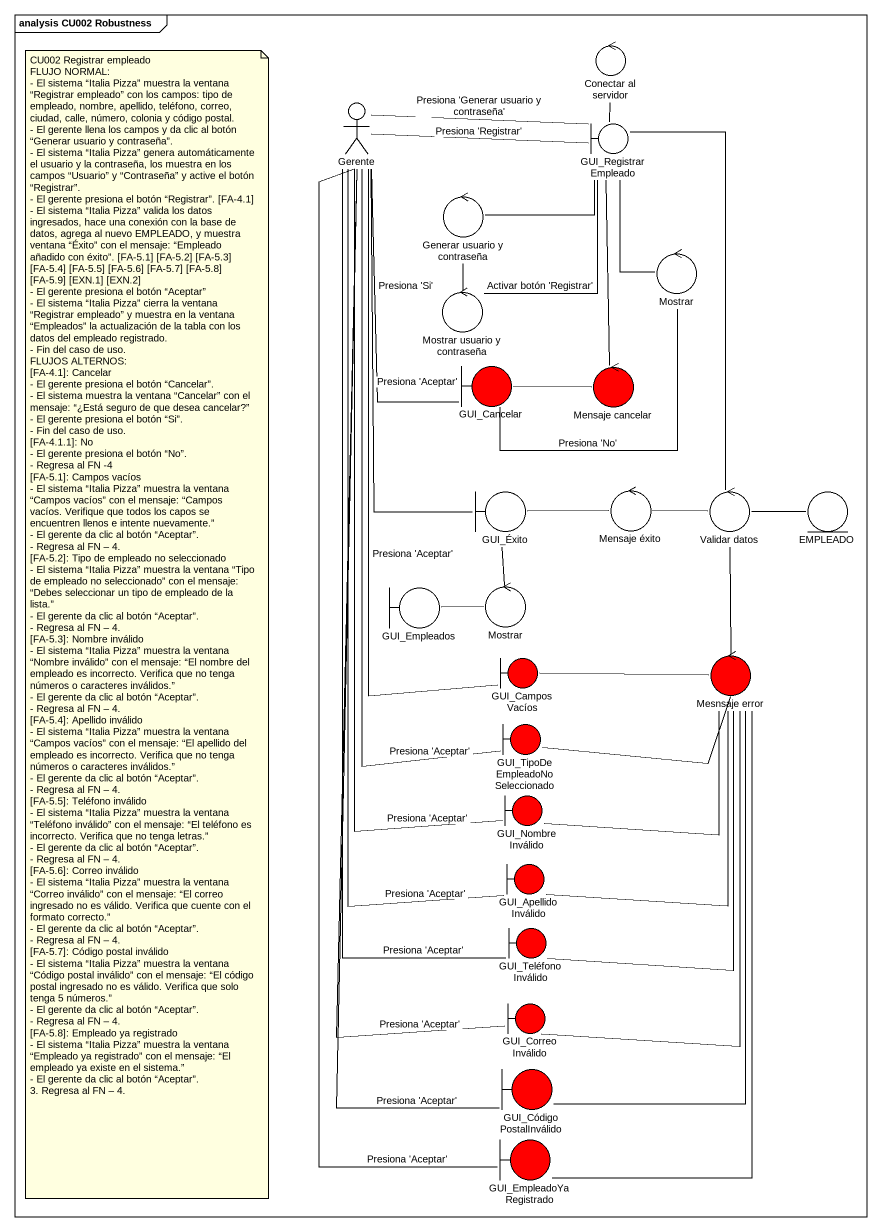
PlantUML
@startuml
mainframe analysis CU002 Robustness
control "Conectar al servidor" as Conectar_al_servidor
actor Gerente
boundary GUI_RegistrarEmpleado
control "Generar usuario y contraseña" as Generar_usuario_y_contraseña
control Mostrar
control "Mostrar usuario y contraseña" as Mostrar_usuario_y_contraseña
boundary GUI_Cancelar #FF0000
control "Mensaje cancelar" as Mensaje_cancelar #FF0000
control "Mensaje éxito" as Mensaje_éxito
boundary GUI_Éxito
control "Validar datos" as Validar_datos
entity EMPLEADO
boundary GUI_Empleados
control "Mostrar" as Mostrar_2
control "Mesnsaje error" as Mesnsaje_error #FF0000
boundary GUI_CamposVacíos #FF0000
boundary "GUI_TipoDeEmpleadoNoSeleccionado" as GUI_TipoDeEmpleadoNoSeleccio #FF0000
boundary GUI_NombreInválido #FF0000
boundary GUI_ApellidoInválido #FF0000
boundary GUI_TeléfonoInválido #FF0000
boundary GUI_CorreoInválido #FF0000
boundary GUI_CódigoPostalInválido #FF0000
boundary GUI_EmpleadoYaRegistrado #FF0000
Gerente -right- GUI_RegistrarEmpleado : Presiona 'Registrar'
Gerente -right- GUI_RegistrarEmpleado : Presiona 'Generar usuario y contraseña'
Gerente -- GUI_Cancelar : Presiona 'Si'
Gerente -- GUI_Éxito : Presiona 'Aceptar'
Gerente -- GUI_CamposVacíos : Presiona 'Aceptar'
Gerente -- GUI_TipoDeEmpleadoNoSeleccio : Presiona 'Aceptar'
Gerente -- GUI_NombreInválido : Presiona 'Aceptar'
Gerente -- GUI_ApellidoInválido : Presiona 'Aceptar'
Gerente -- GUI_TeléfonoInválido : Presiona 'Aceptar'
Gerente -- GUI_CorreoInválido : Presiona 'Aceptar'
Gerente -- GUI_CódigoPostalInválido : Presiona 'Aceptar'
Gerente -- GUI_EmpleadoYaRegistrado : Presiona 'Aceptar'
GUI_RegistrarEmpleado -up- Conectar_al_servidor
GUI_RegistrarEmpleado -left- Generar_usuario_y_contraseña
GUI_RegistrarEmpleado -- Mostrar
GUI_RegistrarEmpleado -- Mensaje_cancelar
GUI_RegistrarEmpleado -- Validar_datos
Generar_usuario_y_contraseña -- Mostrar_usuario_y_contraseña
Mostrar_usuario_y_contraseña -up- GUI_RegistrarEmpleado : Activar botón 'Registrar'
GUI_Cancelar -up- Mostrar : Presiona 'No'
GUI_Cancelar -right- Mensaje_cancelar
Mensaje_éxito -left- GUI_Éxito
GUI_Éxito -- Mostrar_2
Validar_datos -left- Mensaje_éxito
Validar_datos -right- EMPLEADO
Validar_datos -- Mesnsaje_error
Mostrar_2 -left- GUI_Empleados
Mesnsaje_error -left- GUI_CamposVacíos
Mesnsaje_error -left- GUI_TipoDeEmpleadoNoSeleccio
Mesnsaje_error -- GUI_NombreInválido
Mesnsaje_error -- GUI_ApellidoInválido
Mesnsaje_error -- GUI_TeléfonoInválido
Mesnsaje_error -- GUI_CorreoInválido
Mesnsaje_error -- GUI_CódigoPostalInválido
Mesnsaje_error -- GUI_EmpleadoYaRegistrado
note as N1
  CU002 Registrar empleado
  FLUJO NORMAL:
  - El sistema “Italia Pizza” muestra la ventana “Registrar empleado” con los campos: tipo de empleado, nombre, apellido, teléfono, correo, ciudad, calle, número, colonia y código postal.
  - El gerente llena los campos y da clic al botón “Generar usuario y contraseña”.
  - El sistema “Italia Pizza” genera automáticamente el usuario y la contraseña, los muestra en los campos “Usuario” y “Contraseña” y active el botón “Registrar”.
  - El gerente presiona el botón “Registrar”. [FA-4.1]
  - El sistema “Italia Pizza” valida los datos ingresados, hace una conexión con la base de datos, agrega al nuevo EMPLEADO, y muestra ventana “Éxito” con el mensaje: “Empleado añadido con éxito”. [FA-5.1] [FA-5.2] [FA-5.3] [FA-5.4] [FA-5.5] [FA-5.6] [FA-5.7] [FA-5.8] [FA-5.9] [EXN.1] [EXN.2]
  - El gerente presiona el botón “Aceptar”
  - El sistema “Italia Pizza” cierra la ventana “Registrar empleado” y muestra en la ventana “Empleados” la actualización de la tabla con los datos del empleado registrado.
  - Fin del caso de uso.
  FLUJOS ALTERNOS:
  [FA-4.1]: Cancelar
  - El gerente presiona el botón “Cancelar”.
  - El sistema muestra la ventana “Cancelar” con el mensaje: “¿Está seguro de que desea cancelar?”
  - El gerente presiona el botón “Si”.
  - Fin del caso de uso.
  [FA-4.1.1]: No
  - El gerente presiona el botón “No”.
  - Regresa al FN -4
  [FA-5.1]: Campos vacíos
  - El sistema “Italia Pizza” muestra la ventana “Campos vacíos” con el mensaje: “Campos vacíos. Verifique que todos los capos se encuentren llenos e intente nuevamente.”
  - El gerente da clic al botón “Aceptar”.
  - Regresa al FN – 4.
  [FA-5.2]: Tipo de empleado no seleccionado
  - El sistema “Italia Pizza” muestra la ventana “Tipo de empleado no seleccionado” con el mensaje: “Debes seleccionar un tipo de empleado de la lista.”
  - El gerente da clic al botón “Aceptar”.
  - Regresa al FN – 4.
  [FA-5.3]: Nombre inválido
  - El sistema “Italia Pizza” muestra la ventana “Nombre inválido” con el mensaje: “El nombre del empleado es incorrecto. Verifica que no tenga números o caracteres inválidos.”
  - El gerente da clic al botón “Aceptar”.
  - Regresa al FN – 4.
  [FA-5.4]: Apellido inválido
  - El sistema “Italia Pizza” muestra la ventana “Campos vacíos” con el mensaje: “El apellido del empleado es incorrecto. Verifica que no tenga números o caracteres inválidos.”
  - El gerente da clic al botón “Aceptar”.
  - Regresa al FN – 4.
  [FA-5.5]: Teléfono inválido
  - El sistema “Italia Pizza” muestra la ventana “Teléfono inválido” con el mensaje: “El teléfono es incorrecto. Verifica que no tenga letras.”
  - El gerente da clic al botón “Aceptar”.
  - Regresa al FN – 4.
  [FA-5.6]: Correo inválido
  - El sistema “Italia Pizza” muestra la ventana “Correo inválido” con el mensaje: “El correo ingresado no es válido. Verifica que cuente con el formato correcto.”
  - El gerente da clic al botón “Aceptar”.
  - Regresa al FN – 4.
  [FA-5.7]: Código postal inválido
  - El sistema “Italia Pizza” muestra la ventana “Código postal inválido” con el mensaje: “El código postal ingresado no es válido. Verifica que solo tenga 5 números.”
  - El gerente da clic al botón “Aceptar”.
  - Regresa al FN – 4.
  [FA-5.8]: Empleado ya registrado
  - El sistema “Italia Pizza” muestra la ventana “Empleado ya registrado” con el mensaje: “El empleado ya existe en el sistema.”
  - El gerente da clic al botón “Aceptar”.
  3. Regresa al FN – 4.
end note
@enduml
